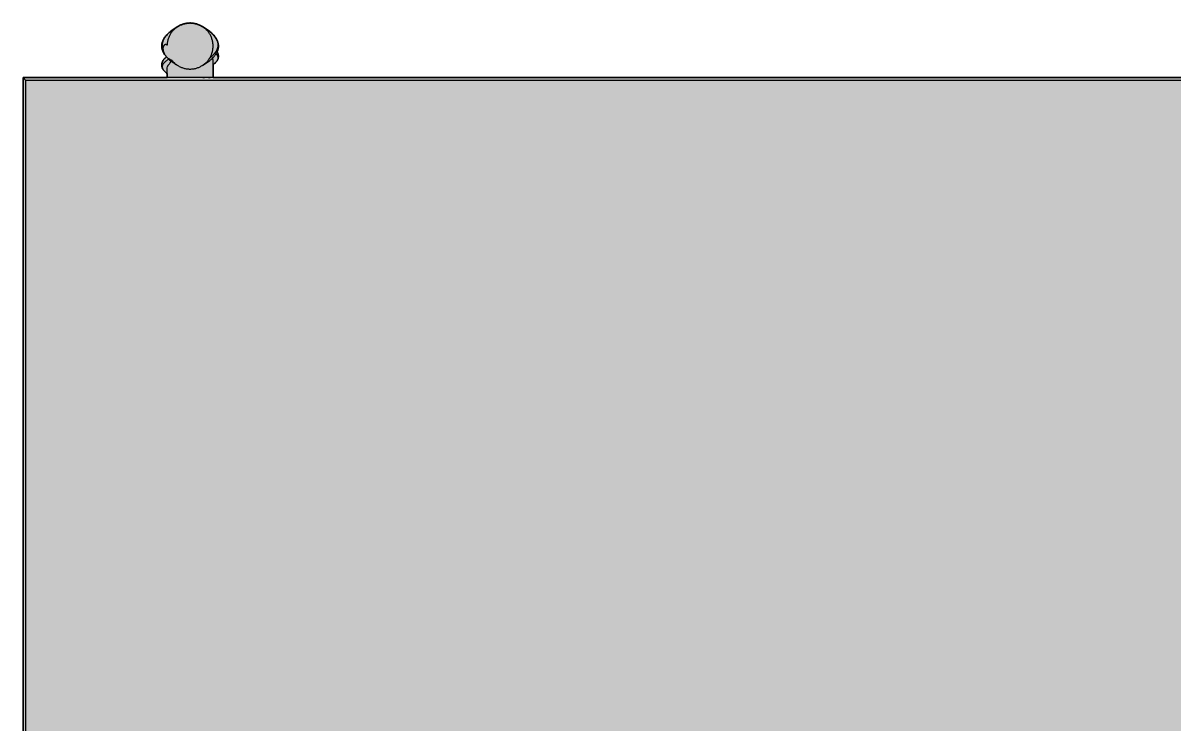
# Model space of a CAD drawing. Header units: millimetres. Extents: x -8 to 1608, y -703 to 404.
# Drawn here: x -7.9 to 392.1, y -459.2 to -215.2 of the extents above; entities that cross this region are included whole.
import ezdxf

# ---------------------------------------------------------------- set-up
doc = ezdxf.new("R2010")
doc.units = ezdxf.units.MM
doc.layers.add('Blocks', color=7, linetype='Continuous')
doc.layers.add('Blocks$Fill', color=7, linetype='Continuous', true_color=0xffffff)
doc.layers.add('Blocks$Inner', color=7, linetype='Continuous', lineweight=25, true_color=0x007f00)
doc.layers.add('Blocks$Outline', color=7, linetype='Continuous', lineweight=35, true_color=0xff3f3f)

# ---------------------------------------------------------------- blocks, each defined once
blk = doc.blocks.new('Rebar Coffee Table Top')
at = {"layer": 'Blocks$Fill'}
blk.add_hatch(color=256, dxfattribs=at).paths.add_polyline_path([(294.87, -252.79), (244.87, -252.79), (244.87, 197.21), (294.87, 197.21), (294.87, 198.65), (294.6, 198.85), (294.47, 198.96), (294.34, 199.07), (294.22, 199.18), (294.1, 199.3), (293.98, 199.42), (293.87, 199.54), (293.76, 199.67), (293.66, 199.8), (293.56, 199.94), (293.47, 200.08), (293.44, 200.13), (293.41, 200.18), (293.35, 200.28), (293.31, 200.37), (293.27, 200.46), (293.23, 200.55), (293.19, 200.64), (293.16, 200.73), (293.13, 200.83), (293.11, 200.92), (293.09, 201.02), (293.07, 201.12), (293.05, 201.21), (293.04, 201.31), (293.03, 201.41), (293.03, 201.51), (293.02, 201.6), (293.03, 201.7), (293.03, 201.8), (293.04, 201.9), (293.05, 202), (293.07, 202.09), (293.09, 202.19), (293.11, 202.29), (293.13, 202.38), (293.16, 202.48), (293.19, 202.57), (293.23, 202.66), (293.27, 202.75), (293.31, 202.84), (293.36, 202.94), (293.41, 203.03), (293.46, 203.12), (293.52, 203.22), (293.58, 203.31), (293.65, 203.41), (293.73, 203.51), (293.81, 203.6), (293.89, 203.7), (294, 203.82), (294.11, 203.93), (294.23, 204.04), (294.71, 204.44), (294.5, 204.67), (294.4, 204.79), (294.3, 204.92), (294.24, 205), (294.02, 205.29), (293.91, 205.46), (293.8, 205.63), (293.7, 205.8), (293.6, 205.98), (293.52, 206.16), (293.43, 206.34), (293.36, 206.53), (293.29, 206.72), (293.22, 206.91), (293.18, 207.05), (293.14, 207.19), (293.11, 207.33), (293.09, 207.48), (293.06, 207.62), (293.05, 207.77), (293.03, 207.91), (293.03, 208.06), (293.02, 208.21), (293.03, 208.35), (293.03, 208.5), (293.05, 208.64), (293.06, 208.79), (293.09, 208.94), (293.11, 209.08), (293.14, 209.22), (293.18, 209.36), (293.22, 209.5), (293.27, 209.65), (293.32, 209.8), (293.38, 209.94), (293.44, 210.09), (293.52, 210.27), (293.61, 210.45), (293.71, 210.62), (293.81, 210.79), (293.91, 210.96), (294.02, 211.12), (294.14, 211.28), (294.25, 211.44), (294.37, 211.59), (294.56, 211.81), (294.75, 212.03), (294.95, 212.24), (295.15, 212.45), (295.36, 212.65), (295.58, 212.85), (295.8, 213.04), (296.02, 213.22), (296.52, 213.61), (297.53, 214.32), (298.04, 214.65), (298.58, 214.96), (298.87, 215.14), (299.11, 215.27), (299.36, 215.4), (299.61, 215.52), (299.87, 215.62), (300.13, 215.72), (300.4, 215.81), (300.66, 215.9), (300.93, 215.97), (301.2, 216.03), (301.48, 216.08), (301.75, 216.13), (302.03, 216.16), (302.31, 216.19), (302.59, 216.2), (302.87, 216.21), (303.15, 216.2), (303.43, 216.19), (303.7, 216.16), (303.98, 216.13), (304.26, 216.08), (304.53, 216.03), (304.8, 215.97), (305.07, 215.9), (305.34, 215.81), (305.6, 215.72), (305.86, 215.62), (306.12, 215.51), (306.37, 215.4), (306.62, 215.27), (306.87, 215.13), (307.11, 214.99), (307.16, 214.96), (307.69, 214.65), (308.21, 214.32), (308.72, 213.98), (309.21, 213.61), (309.72, 213.22), (309.94, 213.04), (310.16, 212.85), (310.37, 212.65), (310.58, 212.45), (310.78, 212.24), (310.98, 212.03), (311.18, 211.81), (311.36, 211.59), (311.48, 211.44), (311.6, 211.28), (311.71, 211.12), (311.82, 210.96), (311.93, 210.79), (312.03, 210.62), (312.12, 210.45), (312.21, 210.27), (312.3, 210.09), (312.36, 209.94), (312.41, 209.8), (312.47, 209.65), (312.51, 209.5), (312.55, 209.36), (312.59, 209.22), (312.62, 209.08), (312.65, 208.94), (312.67, 208.79), (312.69, 208.64), (312.7, 208.5), (312.71, 208.35), (312.71, 208.21), (312.71, 208.06), (312.7, 207.91), (312.69, 207.77), (312.67, 207.62), (312.65, 207.48), (312.62, 207.33), (312.59, 207.19), (312.55, 207.05), (312.51, 206.91), (312.45, 206.72), (312.38, 206.53), (312.3, 206.34), (312.24, 206.21), (312.34, 206.04), (312.39, 205.95), (312.44, 205.87), (312.48, 205.78), (312.51, 205.69), (312.55, 205.6), (312.58, 205.5), (312.61, 205.41), (312.63, 205.31), (312.65, 205.22), (312.67, 205.12), (312.68, 205.03), (312.7, 204.93), (312.7, 204.83), (312.71, 204.73), (312.71, 204.64), (312.71, 204.54), (312.7, 204.44), (312.69, 204.34), (312.68, 204.24), (312.67, 204.15), (312.65, 204.05), (312.63, 203.96), (312.6, 203.86), (312.57, 203.77), (312.54, 203.68), (312.51, 203.58), (312.47, 203.49), (312.43, 203.41), (312.38, 203.32), (312.33, 203.23), (312.3, 203.17), (312.27, 203.11), (312.17, 202.98), (312.07, 202.84), (311.97, 202.71), (311.86, 202.58), (311.75, 202.45), (311.64, 202.33), (311.52, 202.22), (311.4, 202.1), (311.27, 201.99), (311.14, 201.89), (311, 201.79), (310.87, 201.69), (310.87, 197.21), (978.87, 197.21), (978.87, 201.69), (978.6, 201.89), (978.47, 201.99), (978.34, 202.1), (978.22, 202.22), (978.1, 202.33), (977.98, 202.45), (977.87, 202.58), (977.76, 202.71), (977.66, 202.84), (977.56, 202.98), (977.47, 203.11), (977.44, 203.17), (977.41, 203.22), (977.4, 203.23), (977.35, 203.32), (977.31, 203.41), (977.27, 203.49), (977.23, 203.58), (977.19, 203.68), (977.16, 203.77), (977.13, 203.86), (977.11, 203.96), (977.09, 204.05), (977.07, 204.15), (977.05, 204.24), (977.04, 204.34), (977.03, 204.44), (977.03, 204.54), (977.02, 204.64), (977.03, 204.73), (977.03, 204.83), (977.04, 204.93), (977.05, 205.03), (977.06, 205.12), (977.08, 205.22), (977.1, 205.31), (977.13, 205.41), (977.16, 205.5), (977.19, 205.6), (977.22, 205.69), (977.26, 205.78), (977.3, 205.87), (977.34, 205.95), (977.39, 206.04), (977.44, 206.13), (977.49, 206.21), (977.36, 206.53), (977.29, 206.72), (977.22, 206.91), (977.18, 207.05), (977.14, 207.19), (977.11, 207.33), (977.09, 207.48), (977.06, 207.62), (977.05, 207.77), (977.03, 207.91), (977.03, 208.06), (977.02, 208.21), (977.03, 208.35), (977.03, 208.5), (977.05, 208.64), (977.06, 208.79), (977.09, 208.94), (977.11, 209.08), (977.14, 209.22), (977.18, 209.36), (977.22, 209.5), (977.27, 209.65), (977.32, 209.8), (977.38, 209.94), (977.44, 210.09), (977.52, 210.27), (977.61, 210.45), (977.71, 210.62), (977.81, 210.79), (977.91, 210.96), (978.02, 211.12), (978.14, 211.28), (978.25, 211.44), (978.37, 211.59), (978.56, 211.81), (978.75, 212.03), (978.95, 212.24), (979.15, 212.45), (979.36, 212.65), (979.58, 212.85), (979.8, 213.04), (980.02, 213.22), (980.52, 213.61), (981.53, 214.32), (982.04, 214.65), (982.58, 214.96), (982.87, 215.13), (983.11, 215.27), (983.36, 215.4), (983.61, 215.51), (983.87, 215.62), (984.13, 215.72), (984.4, 215.81), (984.66, 215.9), (984.93, 215.97), (985.2, 216.03), (985.48, 216.08), (985.75, 216.13), (986.03, 216.16), (986.31, 216.19), (986.59, 216.2), (986.87, 216.21), (987.15, 216.2), (987.42, 216.19), (987.7, 216.16), (987.98, 216.13), (988.26, 216.08), (988.53, 216.03), (988.8, 215.97), (989.07, 215.9), (989.34, 215.81), (989.6, 215.72), (989.86, 215.62), (990.12, 215.52), (990.37, 215.4), (990.62, 215.27), (990.87, 215.14), (991.11, 214.99), (991.16, 214.96), (991.69, 214.65), (992.21, 214.32), (992.72, 213.98), (993.21, 213.61), (993.72, 213.22), (993.94, 213.04), (994.16, 212.85), (994.37, 212.65), (994.58, 212.45), (994.78, 212.24), (994.98, 212.03), (995.18, 211.81), (995.36, 211.59), (995.48, 211.44), (995.6, 211.28), (995.71, 211.12), (995.82, 210.96), (995.93, 210.79), (996.03, 210.62), (996.12, 210.45), (996.21, 210.27), (996.3, 210.09), (996.36, 209.94), (996.41, 209.8), (996.47, 209.65), (996.51, 209.5), (996.55, 209.36), (996.59, 209.22), (996.62, 209.08), (996.65, 208.94), (996.67, 208.79), (996.69, 208.64), (996.7, 208.5), (996.71, 208.35), (996.71, 208.21), (996.71, 208.06), (996.7, 207.91), (996.69, 207.77), (996.67, 207.62), (996.65, 207.48), (996.62, 207.33), (996.59, 207.19), (996.55, 207.05), (996.51, 206.91), (996.45, 206.72), (996.38, 206.53), (996.3, 206.34), (996.22, 206.16), (996.13, 205.98), (996.03, 205.8), (995.93, 205.63), (995.83, 205.46), (995.71, 205.29), (995.49, 205), (995.34, 204.79), (995.24, 204.67), (995.13, 204.55), (995.03, 204.44), (995.51, 204.04), (995.62, 203.93), (995.74, 203.82), (995.84, 203.7), (995.93, 203.6), (996.01, 203.51), (996.08, 203.41), (996.15, 203.31), (996.21, 203.22), (996.27, 203.12), (996.33, 203.03), (996.38, 202.94), (996.43, 202.84), (996.47, 202.75), (996.51, 202.66), (996.54, 202.57), (996.57, 202.48), (996.6, 202.38), (996.63, 202.29), (996.65, 202.19), (996.67, 202.09), (996.68, 202), (996.69, 201.9), (996.7, 201.8), (996.71, 201.7), (996.71, 201.6), (996.71, 201.51), (996.7, 201.41), (996.7, 201.31), (996.68, 201.21), (996.67, 201.12), (996.65, 201.02), (996.63, 200.92), (996.6, 200.83), (996.57, 200.73), (996.54, 200.64), (996.51, 200.55), (996.47, 200.46), (996.43, 200.37), (996.38, 200.28), (996.33, 200.18), (996.27, 200.08), (996.17, 199.94), (996.07, 199.8), (995.97, 199.67), (995.86, 199.54), (995.75, 199.42), (995.64, 199.3), (995.52, 199.18), (995.4, 199.07), (995.27, 198.96), (995.14, 198.85), (995, 198.75), (994.87, 198.65), (994.87, 197.21), (1044.87, 197.21), (1044.87, -252.79), (994.87, -252.79), (994.87, -257.44), (995.15, -257.65), (995.27, -257.75), (995.39, -257.85), (995.51, -257.96), (995.62, -258.07), (995.74, -258.18), (995.84, -258.3), (995.93, -258.4), (996.01, -258.49), (996.08, -258.59), (996.15, -258.69), (996.21, -258.78), (996.27, -258.88), (996.33, -258.97), (996.38, -259.06), (996.43, -259.16), (996.47, -259.25), (996.51, -259.34), (996.54, -259.43), (996.57, -259.52), (996.6, -259.62), (996.63, -259.71), (996.65, -259.81), (996.67, -259.91), (996.68, -260), (996.69, -260.1), (996.7, -260.2), (996.71, -260.3), (996.71, -260.4), (996.71, -260.49), (996.7, -260.59), (996.7, -260.69), (996.68, -260.79), (996.67, -260.88), (996.65, -260.98), (996.63, -261.08), (996.6, -261.17), (996.57, -261.27), (996.54, -261.36), (996.51, -261.45), (996.47, -261.54), (996.43, -261.63), (996.38, -261.72), (996.33, -261.8), (996.28, -261.89), (996.38, -262.12), (996.45, -262.3), (996.51, -262.5), (996.55, -262.64), (996.59, -262.78), (996.62, -262.92), (996.65, -263.06), (996.67, -263.21), (996.69, -263.36), (996.7, -263.5), (996.71, -263.65), (996.71, -263.79), (996.71, -263.94), (996.7, -264.09), (996.69, -264.23), (996.67, -264.38), (996.65, -264.52), (996.62, -264.67), (996.59, -264.81), (996.55, -264.95), (996.51, -265.09), (996.47, -265.24), (996.41, -265.39), (996.36, -265.53), (996.3, -265.67), (996.21, -265.86), (996.12, -266.03), (996.03, -266.21), (995.93, -266.38), (995.82, -266.55), (995.71, -266.71), (995.6, -266.87), (995.48, -267.03), (995.36, -267.18), (995.18, -267.4), (994.98, -267.62), (994.78, -267.83), (994.58, -268.04), (994.37, -268.24), (994.16, -268.43), (993.94, -268.62), (993.72, -268.81), (992.42, -269.55), (992.01, -269.92), (991.79, -270.1), (991.57, -270.27), (991.34, -270.43), (991.11, -270.58), (990.87, -270.72), (990.62, -270.86), (990.37, -270.98), (990.12, -271.1), (989.86, -271.21), (989.6, -271.31), (989.34, -271.4), (989.07, -271.48), (988.8, -271.56), (988.53, -271.62), (988.26, -271.67), (987.98, -271.72), (987.7, -271.75), (987.42, -271.77), (987.15, -271.79), (986.87, -271.79), (986.59, -271.79), (986.31, -271.77), (986.03, -271.75), (985.75, -271.72), (985.48, -271.67), (985.2, -271.62), (984.93, -271.56), (984.66, -271.48), (984.4, -271.4), (984.13, -271.31), (983.87, -271.21), (983.61, -271.1), (983.36, -270.98), (983.11, -270.86), (982.87, -270.72), (982.63, -270.58), (982.58, -270.54), (982.04, -270.24), (981.53, -269.91), (981.02, -269.56), (980.52, -269.2), (980.02, -268.81), (979.8, -268.62), (979.58, -268.43), (979.36, -268.24), (979.15, -268.04), (978.95, -267.83), (978.75, -267.62), (978.56, -267.4), (978.37, -267.18), (978.25, -267.03), (978.14, -266.87), (978.02, -266.71), (977.91, -266.55), (977.81, -266.38), (977.71, -266.21), (977.61, -266.03), (977.52, -265.86), (977.44, -265.67), (977.38, -265.53), (977.32, -265.39), (977.27, -265.24), (977.22, -265.09), (977.18, -264.95), (977.14, -264.81), (977.11, -264.67), (977.09, -264.52), (977.06, -264.38), (977.05, -264.23), (977.03, -264.09), (977.03, -263.94), (977.02, -263.79), (977.03, -263.65), (977.03, -263.5), (977.05, -263.36), (977.06, -263.21), (977.09, -263.06), (977.11, -262.92), (977.14, -262.78), (977.18, -262.64), (977.22, -262.5), (977.29, -262.3), (977.36, -262.12), (977.43, -261.93), (977.52, -261.75), (977.6, -261.57), (977.7, -261.39), (977.8, -261.21), (977.91, -261.04), (978.02, -260.88), (978.14, -260.72), (978.25, -260.56), (978.37, -260.41), (978.56, -260.19), (978.62, -260.12), (978.38, -259.93), (978.26, -259.83), (978.15, -259.72), (978.04, -259.61), (977.93, -259.5), (977.83, -259.38), (977.74, -259.26), (977.64, -259.14), (977.55, -259.01), (977.47, -258.89), (977.4, -258.77), (977.35, -258.68), (977.31, -258.59), (977.27, -258.5), (977.23, -258.41), (977.19, -258.32), (977.16, -258.23), (977.13, -258.13), (977.11, -258.04), (977.09, -257.94), (977.07, -257.85), (977.05, -257.75), (977.04, -257.65), (977.03, -257.55), (977.03, -257.46), (977.02, -257.36), (977.03, -257.26), (977.03, -257.16), (977.04, -257.06), (977.05, -256.97), (977.07, -256.87), (977.09, -256.77), (977.11, -256.68), (977.13, -256.58), (977.16, -256.49), (977.19, -256.39), (977.23, -256.3), (977.27, -256.21), (977.31, -256.12), (977.36, -256.03), (977.41, -255.93), (977.46, -255.84), (977.52, -255.75), (977.58, -255.66), (977.65, -255.56), (977.73, -255.46), (977.81, -255.36), (977.89, -255.27), (978, -255.15), (978.11, -255.03), (978.23, -254.92), (978.35, -254.82), (978.47, -254.71), (978.59, -254.61), (978.78, -254.47), (978.87, -254.41), (978.87, -252.79), (310.87, -252.79), (310.87, -254.41), (311.15, -254.61), (311.27, -254.71), (311.39, -254.82), (311.51, -254.92), (311.62, -255.03), (311.74, -255.15), (311.84, -255.27), (311.93, -255.36), (312.01, -255.46), (312.08, -255.56), (312.15, -255.66), (312.21, -255.75), (312.27, -255.84), (312.33, -255.93), (312.38, -256.03), (312.43, -256.12), (312.47, -256.21), (312.51, -256.3), (312.54, -256.39), (312.57, -256.49), (312.6, -256.58), (312.63, -256.68), (312.65, -256.77), (312.67, -256.87), (312.68, -256.97), (312.69, -257.06), (312.7, -257.16), (312.71, -257.26), (312.71, -257.36), (312.71, -257.46), (312.7, -257.55), (312.7, -257.65), (312.68, -257.75), (312.67, -257.85), (312.65, -257.94), (312.63, -258.04), (312.6, -258.13), (312.57, -258.23), (312.54, -258.32), (312.51, -258.41), (312.47, -258.5), (312.43, -258.59), (312.38, -258.68), (312.33, -258.77), (312.27, -258.89), (312.18, -259.01), (312.09, -259.14), (312, -259.26), (311.9, -259.38), (311.8, -259.5), (311.69, -259.61), (311.59, -259.72), (311.47, -259.83), (311.36, -259.93), (311.24, -260.03), (311.12, -260.12), (311.36, -260.41), (311.48, -260.56), (311.6, -260.72), (311.71, -260.88), (311.83, -261.04), (311.93, -261.21), (312.03, -261.39), (312.13, -261.57), (312.22, -261.75), (312.3, -261.93), (312.38, -262.12), (312.45, -262.3), (312.51, -262.5), (312.55, -262.64), (312.59, -262.78), (312.62, -262.92), (312.65, -263.06), (312.67, -263.21), (312.69, -263.36), (312.7, -263.5), (312.71, -263.65), (312.71, -263.79), (312.71, -263.94), (312.7, -264.09), (312.69, -264.23), (312.67, -264.38), (312.65, -264.52), (312.62, -264.67), (312.59, -264.81), (312.55, -264.95), (312.51, -265.09), (312.47, -265.24), (312.41, -265.39), (312.36, -265.53), (312.3, -265.67), (312.21, -265.86), (312.12, -266.03), (312.03, -266.21), (311.93, -266.38), (311.82, -266.55), (311.71, -266.71), (311.6, -266.87), (311.48, -267.03), (311.36, -267.18), (311.18, -267.4), (310.98, -267.62), (310.78, -267.83), (310.58, -268.04), (310.37, -268.24), (310.16, -268.43), (309.94, -268.62), (309.72, -268.81), (309.21, -269.2), (308.21, -269.91), (307.69, -270.24), (307.16, -270.54), (306.87, -270.72), (306.62, -270.86), (306.37, -270.98), (306.12, -271.1), (305.86, -271.21), (305.6, -271.31), (305.34, -271.4), (305.07, -271.48), (304.8, -271.56), (304.53, -271.62), (304.26, -271.67), (303.98, -271.72), (303.7, -271.75), (303.43, -271.77), (303.15, -271.79), (302.87, -271.79), (302.59, -271.79), (302.31, -271.77), (302.03, -271.75), (301.75, -271.72), (301.48, -271.67), (301.2, -271.62), (300.93, -271.56), (300.66, -271.48), (300.4, -271.4), (300.13, -271.31), (299.87, -271.21), (299.61, -271.1), (299.36, -270.98), (299.11, -270.86), (298.87, -270.72), (298.63, -270.58), (298.4, -270.43), (298.17, -270.27), (297.94, -270.1), (297.73, -269.92), (297.52, -269.74), (297.31, -269.55), (296.02, -268.81), (295.8, -268.62), (295.58, -268.43), (295.36, -268.24), (295.15, -268.04), (294.95, -267.83), (294.75, -267.62), (294.56, -267.4), (294.37, -267.18), (294.25, -267.03), (294.14, -266.87), (294.02, -266.71), (293.91, -266.55), (293.81, -266.38), (293.71, -266.21), (293.61, -266.03), (293.52, -265.86), (293.44, -265.67), (293.38, -265.53), (293.32, -265.39), (293.27, -265.24), (293.22, -265.09), (293.18, -264.95), (293.14, -264.81), (293.11, -264.67), (293.09, -264.52), (293.06, -264.38), (293.05, -264.23), (293.03, -264.09), (293.03, -263.94), (293.02, -263.79), (293.03, -263.65), (293.03, -263.5), (293.05, -263.36), (293.06, -263.21), (293.09, -263.06), (293.11, -262.92), (293.14, -262.78), (293.18, -262.64), (293.22, -262.5), (293.29, -262.3), (293.36, -262.12), (293.43, -261.93), (293.45, -261.89), (293.35, -261.72), (293.31, -261.63), (293.27, -261.54), (293.23, -261.45), (293.19, -261.36), (293.16, -261.27), (293.13, -261.17), (293.11, -261.08), (293.09, -260.98), (293.07, -260.88), (293.05, -260.79), (293.04, -260.69), (293.03, -260.59), (293.03, -260.49), (293.02, -260.4), (293.03, -260.3), (293.03, -260.2), (293.04, -260.1), (293.05, -260), (293.07, -259.91), (293.09, -259.81), (293.11, -259.71), (293.13, -259.62), (293.16, -259.52), (293.19, -259.43), (293.23, -259.34), (293.27, -259.25), (293.31, -259.16), (293.36, -259.06), (293.41, -258.97), (293.46, -258.88), (293.52, -258.78), (293.58, -258.69), (293.65, -258.59), (293.73, -258.49), (293.81, -258.4), (293.89, -258.3), (294, -258.18), (294.11, -258.07), (294.23, -257.96), (294.35, -257.85), (294.47, -257.75), (294.59, -257.65), (294.78, -257.51), (294.87, -257.44)], flags=0)
at = {"layer": 'Blocks$Inner'}
blk.add_line((1043.87, 196.21), (245.87, 196.21), dxfattribs=at)
for points in [[(298.58, 214.96), (298.04, 214.65), (297.53, 214.32), (297.02, 213.98), (296.52, 213.61), (296.04, 213.24), (295.82, 213.05), (295.6, 212.87), (295.39, 212.67), (295.19, 212.48), (294.99, 212.28), (294.8, 212.07), (294.61, 211.86), (294.43, 211.64), (294.31, 211.5), (294.2, 211.35), (294.1, 211.2), (293.99, 211.04), (293.89, 210.89), (293.8, 210.73), (293.71, 210.57), (293.63, 210.4), (293.55, 210.23), (293.5, 210.11), (293.45, 209.98), (293.4, 209.85), (293.36, 209.71), (293.32, 209.59), (293.29, 209.47), (293.26, 209.35), (293.24, 209.23), (293.22, 209.1), (293.21, 208.98), (293.2, 208.86), (293.19, 208.73), (293.19, 208.61), (293.19, 208.48), (293.19, 208.36), (293.2, 208.23), (293.22, 208.11), (293.24, 207.99), (293.26, 207.86), (293.29, 207.74), (293.32, 207.62), (293.35, 207.5), (293.39, 207.38), (293.43, 207.26), (293.45, 207.11), (293.47, 206.95), (293.49, 206.79), (293.52, 206.64), (293.56, 206.48), (293.6, 206.33), (293.65, 206.18), (293.7, 206.03), (293.76, 205.88), (293.82, 205.74), (293.89, 205.59), (293.96, 205.45), (294.04, 205.32), (294.12, 205.18), (294.21, 205.05), (294.3, 204.92), (294.4, 204.79), (294.5, 204.67), (294.6, 204.55), (294.71, 204.44), (294.82, 204.32), (294.94, 204.22), (295.06, 204.11), (295.18, 204.01), (295.31, 203.92), (295.44, 203.83), (295.57, 203.74), (295.7, 203.66), (295.84, 203.58), (295.98, 203.51), (296.13, 203.44), (296.27, 203.38), (296.42, 203.33), (296.57, 203.27), (296.75, 203.06), (296.93, 202.85), (297.12, 202.64), (297.32, 202.45), (297.52, 202.25), (297.73, 202.07), (297.95, 201.9), (298.17, 201.73), (298.4, 201.57), (298.64, 201.42), (298.87, 201.27), (299.12, 201.14), (299.37, 201.01), (299.62, 200.89), (299.88, 200.79), (300.14, 200.69), (300.4, 200.6), (300.67, 200.51), (300.94, 200.44), (301.21, 200.38), (301.49, 200.33), (301.76, 200.28), (302.04, 200.25), (302.32, 200.23), (302.6, 200.21), (302.87, 200.21), (303.15, 200.21), (303.43, 200.23), (303.71, 200.25), (303.99, 200.29), (304.26, 200.33), (304.54, 200.38), (304.81, 200.45), (305.08, 200.52), (305.35, 200.6), (305.61, 200.69), (305.87, 200.79), (306.13, 200.9), (306.38, 201.02), (306.63, 201.15), (306.87, 201.28), (307.11, 201.43), (307.35, 201.58), (307.57, 201.74), (307.8, 201.91), (308.01, 202.08), (308.22, 202.26), (308.43, 202.46), (308.63, 202.65), (308.82, 202.86), (309, 203.07), (309.17, 203.29), (309.34, 203.51), (309.5, 203.74), (309.65, 203.97), (309.8, 204.21), (309.93, 204.45), (310.06, 204.7), (310.18, 204.96), (310.29, 205.21), (310.39, 205.47), (310.48, 205.74), (310.56, 206.01), (310.63, 206.27), (310.69, 206.55), (310.75, 206.82), (310.79, 207.1), (310.82, 207.37), (310.85, 207.65), (310.86, 207.93), (310.87, 208.21), (310.86, 208.49), (310.85, 208.77), (310.82, 209.05), (310.79, 209.32), (310.75, 209.6), (310.69, 209.87), (310.63, 210.14), (310.56, 210.41), (310.47, 210.68), (310.38, 210.94), (310.28, 211.21), (310.17, 211.46), (310.06, 211.72), (309.93, 211.96), (309.79, 212.21), (309.65, 212.45), (309.5, 212.68), (309.34, 212.91), (309.17, 213.13), (308.99, 213.35), (308.81, 213.56), (308.62, 213.76), (308.42, 213.96), (308.22, 214.15), (308.01, 214.34), (307.79, 214.51), (307.57, 214.68), (307.34, 214.84), (307.11, 214.99), (306.87, 215.13), (306.62, 215.27), (306.37, 215.4), (306.12, 215.51), (305.86, 215.62), (305.6, 215.72), (305.34, 215.81), (305.07, 215.9), (304.8, 215.97), (304.53, 216.03), (304.26, 216.08), (303.98, 216.13), (303.7, 216.16), (303.43, 216.19), (303.15, 216.2), (302.87, 216.21), (302.59, 216.2), (302.31, 216.19), (302.03, 216.16), (301.75, 216.13), (301.48, 216.08), (301.2, 216.03), (300.93, 215.97), (300.66, 215.9), (300.4, 215.81), (300.13, 215.72), (299.87, 215.62), (299.61, 215.52), (299.36, 215.4), (299.11, 215.27), (298.87, 215.14), (298.63, 214.99), (298.4, 214.84), (298.17, 214.68), (297.94, 214.51), (297.73, 214.34), (297.52, 214.15), (297.31, 213.96), (297.11, 213.77), (296.92, 213.56), (296.74, 213.35), (296.56, 213.13), (296.4, 212.91), (296.24, 212.68), (296.08, 212.45), (295.94, 212.21), (295.81, 211.96), (295.68, 211.72), (295.56, 211.46), (295.45, 211.21), (295.35, 210.95), (295.26, 210.68), (295.18, 210.41), (295.11, 210.14), (295.04, 209.87), (294.99, 209.6), (294.95, 209.32), (294.91, 209.05), (294.89, 208.77), (294.87, 208.49), (294.84, 208.51), (294.81, 208.54), (294.78, 208.56), (294.74, 208.58), (294.71, 208.6), (294.68, 208.62), (294.64, 208.63), (294.62, 208.64), (294.6, 208.65), (294.58, 208.66), (294.56, 208.66), (294.55, 208.67), (294.53, 208.67), (294.51, 208.68), (294.49, 208.69), (294.47, 208.69), (294.45, 208.69), (294.44, 208.69), (294.42, 208.7), (294.4, 208.7), (294.38, 208.7), (294.37, 208.7), (294.35, 208.7), (294.33, 208.7), (294.32, 208.7), (294.3, 208.7), (294.28, 208.7), (294.27, 208.7), (294.25, 208.69), (294.24, 208.69), (294.22, 208.69), (294.2, 208.69), (294.19, 208.68), (294.17, 208.68), (294.16, 208.67), (294.14, 208.67), (294.13, 208.66), (294.11, 208.66), (294.09, 208.65), (294.08, 208.64), (294.06, 208.63), (294.05, 208.63), (294.03, 208.62), (294.02, 208.61), (294, 208.6), (293.99, 208.59), (293.98, 208.58), (293.96, 208.57), (293.94, 208.56), (293.92, 208.54), (293.9, 208.53), (293.89, 208.51), (293.87, 208.5), (293.85, 208.48), (293.84, 208.46), (293.82, 208.44), (293.8, 208.42), (293.78, 208.4), (293.76, 208.38), (293.74, 208.35), (293.73, 208.33), (293.71, 208.3), (293.69, 208.28), (293.68, 208.25), (293.66, 208.23), (293.65, 208.2), (293.64, 208.17), (293.62, 208.15), (293.61, 208.12), (293.6, 208.09), (293.59, 208.07), (293.57, 208.04), (293.56, 208.01), (293.54, 207.95), (293.52, 207.9), (293.51, 207.84), (293.49, 207.78), (293.48, 207.72), (293.47, 207.67), (293.46, 207.61), (293.45, 207.52), (293.44, 207.44), (293.43, 207.35), (293.43, 207.26)], [(296.52, 213.61), (296.02, 213.22), (295.8, 213.04), (295.58, 212.85), (295.36, 212.65), (295.15, 212.45), (294.95, 212.24), (294.75, 212.03), (294.56, 211.81), (294.37, 211.59), (294.25, 211.44), (294.14, 211.28), (294.02, 211.12), (293.91, 210.96), (293.81, 210.79), (293.71, 210.62), (293.61, 210.45), (293.52, 210.27), (293.44, 210.09), (293.38, 209.94), (293.32, 209.8), (293.27, 209.65), (293.22, 209.5), (293.18, 209.36), (293.14, 209.22), (293.11, 209.08), (293.09, 208.94), (293.06, 208.79), (293.05, 208.64), (293.03, 208.5), (293.03, 208.35), (293.02, 208.21), (293.03, 208.06), (293.03, 207.91), (293.05, 207.77), (293.06, 207.62), (293.09, 207.48), (293.11, 207.33), (293.14, 207.19), (293.18, 207.05), (293.22, 206.91), (293.29, 206.72), (293.36, 206.53), (293.43, 206.34), (293.52, 206.16), (293.6, 205.98), (293.7, 205.8), (293.8, 205.63), (293.91, 205.46), (294.02, 205.29), (294.24, 205)], [(307.16, 214.96), (307.69, 214.65), (308.21, 214.32), (308.72, 213.98), (309.21, 213.61), (309.7, 213.24), (309.91, 213.05), (310.13, 212.87), (310.34, 212.67), (310.55, 212.48), (310.74, 212.28), (310.94, 212.07), (311.13, 211.86), (311.3, 211.64), (311.42, 211.5), (311.53, 211.35), (311.64, 211.2), (311.74, 211.04), (311.84, 210.89), (311.93, 210.73), (312.38, 209.71), (312.41, 209.59), (312.44, 209.47), (312.47, 209.34), (312.49, 209.21), (312.51, 209.09), (312.53, 208.96), (312.54, 208.83), (312.54, 208.7), (312.55, 208.58), (312.54, 208.45), (312.54, 208.32), (312.53, 208.19), (312.51, 208.06), (312.49, 207.94), (312.47, 207.81), (312.44, 207.69), (312.41, 207.56), (312.37, 207.44), (312.33, 207.32), (312.28, 207.2), (312.24, 207.08), (312.18, 206.96), (312.11, 206.79), (312.02, 206.63), (311.93, 206.47), (311.3, 205.55), (311.13, 205.33), (310.94, 205.12), (310.74, 204.92), (310.55, 204.72), (310.34, 204.52), (310.13, 204.33), (309.59, 203.87)], [(307.16, 201.46), (307.7, 201.77), (308.22, 202.1), (308.73, 202.45), (309.23, 202.81), (309.72, 203.19), (309.94, 203.38), (310.16, 203.57), (310.37, 203.76), (310.58, 203.96), (310.78, 204.17), (310.98, 204.38), (311.18, 204.6), (311.36, 204.82), (311.48, 204.97), (311.6, 205.13), (311.71, 205.29), (311.83, 205.46), (311.93, 205.63), (312.03, 205.8), (312.13, 205.98), (312.22, 206.16), (312.3, 206.34), (312.38, 206.53), (312.45, 206.72), (312.51, 206.91), (312.55, 207.05), (312.59, 207.19), (312.62, 207.33), (312.65, 207.48), (312.67, 207.62), (312.69, 207.77), (312.7, 207.91), (312.71, 208.06), (312.71, 208.21), (312.71, 208.35), (312.7, 208.5), (312.69, 208.64), (312.67, 208.79), (312.65, 208.94), (312.62, 209.08), (312.59, 209.22), (312.55, 209.36), (312.51, 209.5), (312.47, 209.65), (312.41, 209.8), (312.36, 209.94), (312.3, 210.09), (312.21, 210.27), (312.12, 210.45), (312.03, 210.62), (311.93, 210.79), (311.82, 210.96), (311.71, 211.12), (311.6, 211.28), (311.48, 211.44), (311.36, 211.59), (311.18, 211.81), (310.98, 212.03), (310.78, 212.24), (310.58, 212.45), (310.37, 212.65), (310.16, 212.85), (309.94, 213.04), (309.72, 213.22), (309.21, 213.61)], [(294.71, 204.44), (294.23, 204.04), (294.11, 203.93), (294, 203.82), (293.89, 203.7), (293.81, 203.6), (293.73, 203.51), (293.65, 203.41), (293.58, 203.31), (293.52, 203.22), (293.46, 203.12), (293.41, 203.03), (293.36, 202.94), (293.31, 202.84), (293.27, 202.75), (293.23, 202.66), (293.19, 202.57), (293.16, 202.48), (293.13, 202.38), (293.11, 202.29), (293.09, 202.19), (293.07, 202.09), (293.05, 202), (293.04, 201.9), (293.03, 201.8), (293.03, 201.7), (293.02, 201.6), (293.03, 201.51), (293.03, 201.41), (293.04, 201.31), (293.05, 201.21), (293.07, 201.12), (293.09, 201.02), (293.11, 200.92), (293.13, 200.83), (293.16, 200.73), (293.19, 200.64), (293.23, 200.55), (293.27, 200.46), (293.31, 200.37), (293.35, 200.28), (293.41, 200.18)], [(294.38, 204.81), (294.71, 204.44), (295.05, 204.09), (295.4, 203.75), (295.76, 203.42), (296.14, 203.1), (296.52, 202.79), (296.91, 202.5), (297.31, 202.22), (297.72, 201.95), (298.14, 201.7), (298.57, 201.46)], [(310.87, 197.21), (310.87, 202.96), (310.87, 203.06), (310.87, 203.16), (310.86, 203.27), (310.85, 203.37), (310.84, 203.47), (310.82, 203.57), (310.8, 203.68), (310.78, 203.78), (310.75, 203.88), (310.72, 203.98), (310.69, 204.07)], [(311.84, 205.49), (311.89, 205.45), (311.94, 205.4), (311.98, 205.36), (312.03, 205.32), (312.07, 205.27), (312.11, 205.22), (312.15, 205.18), (312.19, 205.13), (312.23, 205.07), (312.26, 205.02), (312.29, 204.97), (312.32, 204.91), (312.35, 204.86), (312.38, 204.8), (312.4, 204.74), (312.42, 204.68), (312.44, 204.62), (312.46, 204.56), (312.48, 204.5), (312.49, 204.44), (312.51, 204.38), (312.52, 204.32), (312.52, 204.26), (312.53, 204.19), (312.53, 204.13), (312.53, 204.07), (312.53, 204.01), (312.53, 203.94), (312.53, 203.88), (312.52, 203.82), (312.51, 203.76), (312.5, 203.7), (312.48, 203.63), (312.47, 203.57), (312.45, 203.51), (312.43, 203.45), (312.41, 203.39), (312.38, 203.34), (312.36, 203.28), (312.33, 203.22), (312.3, 203.17), (312.27, 203.11), (312.17, 202.98), (312.07, 202.84), (311.97, 202.71), (311.86, 202.58), (311.75, 202.45), (311.64, 202.33), (311.52, 202.22), (311.4, 202.1), (311.27, 201.99), (311.14, 201.89), (311, 201.79), (310.87, 201.69)], [(312.33, 203.23), (312.38, 203.32), (312.43, 203.41), (312.47, 203.49), (312.51, 203.58), (312.54, 203.68), (312.57, 203.77), (312.6, 203.86), (312.63, 203.96), (312.65, 204.05), (312.67, 204.15), (312.68, 204.24), (312.69, 204.34), (312.7, 204.44), (312.71, 204.54), (312.71, 204.64), (312.71, 204.73), (312.7, 204.83), (312.7, 204.93), (312.68, 205.03), (312.67, 205.12), (312.65, 205.22), (312.63, 205.31), (312.61, 205.41), (312.58, 205.5), (312.55, 205.6), (312.51, 205.69), (312.48, 205.78), (312.44, 205.87), (312.39, 205.95), (312.34, 206.04), (312.3, 206.13), (312.24, 206.21)], [(295.49, 203.65), (295.31, 203.54), (295.13, 203.43), (294.95, 203.31), (294.78, 203.19), (294.63, 203.08), (294.48, 202.97), (294.33, 202.86), (294.19, 202.74), (294.08, 202.63), (293.96, 202.52), (293.91, 202.46), (293.85, 202.41), (293.8, 202.35), (293.75, 202.29), (293.7, 202.24), (293.66, 202.18), (293.62, 202.13), (293.58, 202.07), (293.54, 202.01), (293.5, 201.96), (293.46, 201.9), (293.43, 201.84), (293.4, 201.79), (293.37, 201.73), (293.35, 201.68), (293.32, 201.62), (293.3, 201.56), (293.28, 201.51), (293.27, 201.48), (293.26, 201.45), (293.25, 201.42), (293.24, 201.39), (293.23, 201.34), (293.22, 201.28), (293.21, 201.23), (293.2, 201.2), (293.2, 201.18), (293.2, 201.15), (293.19, 201.12), (293.19, 201.09), (293.19, 201.07), (293.19, 201.04), (293.19, 201.01), (293.19, 200.98), (293.19, 200.96), (293.19, 200.93), (293.19, 200.9), (293.19, 200.87), (293.19, 200.85), (293.2, 200.82), (293.2, 200.79), (293.2, 200.76), (293.21, 200.74), (293.22, 200.68), (293.23, 200.63), (293.25, 200.58), (293.26, 200.52), (293.28, 200.46), (293.3, 200.41), (293.33, 200.35), (293.35, 200.29), (293.38, 200.24), (293.41, 200.18), (293.44, 200.13), (293.47, 200.08), (293.56, 199.94), (293.66, 199.8), (293.76, 199.67), (293.87, 199.54), (293.98, 199.42), (294.1, 199.3), (294.22, 199.18), (294.34, 199.07), (294.47, 198.96), (294.6, 198.85), (294.73, 198.75), (294.87, 198.65)], [(294.87, 197.21), (294.87, 199.92), (294.88, 200.24), (294.89, 200.36), (294.9, 200.47), (294.91, 200.54), (294.92, 200.61), (294.93, 200.68), (295.06, 201.08), (295.09, 201.15), (295.13, 201.23), (295.16, 201.3), (295.21, 201.38), (295.25, 201.46), (295.3, 201.53), (295.38, 201.66), (295.47, 201.79), (295.57, 201.93), (295.68, 202.07), (295.8, 202.22), (295.92, 202.36), (296.2, 202.68), (296.4, 202.89)], [(1044.87, 197.21), (1043.87, 196.21), (1043.87, -251.79), (1044.87, -252.79), (1044.87, 197.21), (244.87, 197.21)], [(245.87, -251.79), (245.87, 196.21), (244.87, 197.21), (244.87, -252.79), (1044.87, -252.79)], [(307.25, 197.21), (307.45, 197.25), (307.64, 197.28), (307.84, 197.31), (308.04, 197.33), (308.24, 197.34), (308.44, 197.35), (308.63, 197.35), (308.83, 197.34), (309.03, 197.33), (309.23, 197.31), (309.42, 197.28), (309.62, 197.25), (309.81, 197.21)]]:
    blk.add_lwpolyline(points, dxfattribs=at)
at = {"layer": 'Blocks$Outline'}
for points in [[(298.58, 214.96), (298.63, 214.99), (298.87, 215.14), (299.11, 215.27), (299.36, 215.4), (299.61, 215.52), (299.87, 215.62), (300.13, 215.72), (300.4, 215.81), (300.66, 215.9), (300.93, 215.97), (301.2, 216.03), (301.48, 216.08), (301.75, 216.13), (302.03, 216.16), (302.31, 216.19), (302.59, 216.2), (302.87, 216.21), (303.15, 216.2), (303.43, 216.19), (303.7, 216.16), (303.98, 216.13), (304.26, 216.08), (304.53, 216.03), (304.8, 215.97), (305.07, 215.9), (305.34, 215.81), (305.6, 215.72), (305.86, 215.62), (306.12, 215.51), (306.37, 215.4), (306.62, 215.27), (306.87, 215.13), (307.11, 214.99), (307.16, 214.96)], [(294.24, 205), (294.02, 205.29), (293.91, 205.46), (293.8, 205.63), (293.7, 205.8), (293.6, 205.98), (293.52, 206.16), (293.43, 206.34), (293.36, 206.53), (293.29, 206.72), (293.22, 206.91), (293.18, 207.05), (293.14, 207.19), (293.11, 207.33), (293.09, 207.48), (293.06, 207.62), (293.05, 207.77), (293.03, 207.91), (293.03, 208.06), (293.02, 208.21), (293.03, 208.35), (293.03, 208.5), (293.05, 208.64), (293.06, 208.79), (293.09, 208.94), (293.11, 209.08), (293.14, 209.22), (293.18, 209.36), (293.22, 209.5), (293.27, 209.65), (293.32, 209.8), (293.38, 209.94), (293.44, 210.09), (293.52, 210.27), (293.61, 210.45), (293.71, 210.62), (293.81, 210.79), (293.91, 210.96), (294.02, 211.12), (294.14, 211.28), (294.25, 211.44), (294.37, 211.59), (294.56, 211.81), (294.75, 212.03), (294.95, 212.24), (295.15, 212.45), (295.36, 212.65), (295.58, 212.85), (295.8, 213.04), (296.02, 213.22), (296.52, 213.61)], [(296.52, 213.61), (297.02, 213.98), (297.53, 214.32), (298.04, 214.65), (298.58, 214.96)], [(307.16, 214.96), (307.69, 214.65), (308.21, 214.32), (308.72, 213.98), (309.21, 213.61)], [(309.21, 213.61), (309.72, 213.22), (309.94, 213.04), (310.16, 212.85), (310.37, 212.65), (310.58, 212.45), (310.78, 212.24), (310.98, 212.03), (311.18, 211.81), (311.36, 211.59), (311.48, 211.44), (311.6, 211.28), (311.71, 211.12), (311.82, 210.96), (311.93, 210.79), (312.03, 210.62), (312.12, 210.45), (312.21, 210.27), (312.3, 210.09), (312.36, 209.94), (312.41, 209.8), (312.47, 209.65), (312.51, 209.5), (312.55, 209.36), (312.59, 209.22), (312.62, 209.08), (312.65, 208.94), (312.67, 208.79), (312.69, 208.64), (312.7, 208.5), (312.71, 208.35), (312.71, 208.21), (312.71, 208.06), (312.7, 207.91), (312.69, 207.77), (312.67, 207.62), (312.65, 207.48), (312.62, 207.33), (312.59, 207.19), (312.55, 207.05), (312.51, 206.91), (312.45, 206.72), (312.38, 206.53), (312.3, 206.34), (312.24, 206.21)], [(293.41, 200.18), (293.35, 200.28), (293.31, 200.37), (293.27, 200.46), (293.23, 200.55), (293.19, 200.64), (293.16, 200.73), (293.13, 200.83), (293.11, 200.92), (293.09, 201.02), (293.07, 201.12), (293.05, 201.21), (293.04, 201.31), (293.03, 201.41), (293.03, 201.51), (293.02, 201.6), (293.03, 201.7), (293.03, 201.8), (293.04, 201.9), (293.05, 202), (293.07, 202.09), (293.09, 202.19), (293.11, 202.29), (293.13, 202.38), (293.16, 202.48), (293.19, 202.57), (293.23, 202.66), (293.27, 202.75), (293.31, 202.84), (293.36, 202.94), (293.41, 203.03), (293.46, 203.12), (293.52, 203.22), (293.58, 203.31), (293.65, 203.41), (293.73, 203.51), (293.81, 203.6), (293.89, 203.7), (294, 203.82), (294.11, 203.93), (294.23, 204.04), (294.71, 204.44)], [(294.71, 204.44), (294.6, 204.55), (294.5, 204.67), (294.4, 204.79), (294.3, 204.92), (294.24, 205)], [(312.24, 206.21), (312.3, 206.13), (312.34, 206.04), (312.39, 205.95), (312.44, 205.87), (312.48, 205.78), (312.51, 205.69), (312.55, 205.6), (312.58, 205.5), (312.61, 205.41), (312.63, 205.31), (312.65, 205.22), (312.67, 205.12), (312.68, 205.03), (312.7, 204.93), (312.7, 204.83), (312.71, 204.73), (312.71, 204.64), (312.71, 204.54), (312.7, 204.44), (312.69, 204.34), (312.68, 204.24), (312.67, 204.15), (312.65, 204.05), (312.63, 203.96), (312.6, 203.86), (312.57, 203.77), (312.54, 203.68), (312.51, 203.58), (312.47, 203.49), (312.43, 203.41), (312.38, 203.32), (312.33, 203.23)], [(294.87, 198.65), (294.73, 198.75), (294.6, 198.85), (294.47, 198.96), (294.34, 199.07), (294.22, 199.18), (294.1, 199.3), (293.98, 199.42), (293.87, 199.54), (293.76, 199.67), (293.66, 199.8), (293.56, 199.94), (293.47, 200.08), (293.44, 200.13), (293.41, 200.18)], [(312.33, 203.23), (312.33, 203.22), (312.3, 203.17), (312.27, 203.11), (312.17, 202.98), (312.07, 202.84), (311.97, 202.71), (311.86, 202.58), (311.75, 202.45), (311.64, 202.33), (311.52, 202.22), (311.4, 202.1), (311.27, 201.99), (311.14, 201.89), (311, 201.79), (310.87, 201.69)], [(310.87, 201.69), (310.87, 197.21)], [(294.87, -252.79), (244.87, -252.79), (244.87, 197.21)], [(244.87, 197.21), (294.87, 197.21)], [(294.87, 197.21), (294.87, 198.65)], [(310.87, 197.21), (978.87, 197.21)]]:
    blk.add_lwpolyline(points, dxfattribs=at)

msp = doc.modelspace()

# ---------------------------------------------------------------- block references
at = {"layer": 'Blocks'}
msp.add_blockref('Rebar Coffee Table Top', (-252.72, -431.44), dxfattribs=at)

doc.saveas('drawing.dxf')
